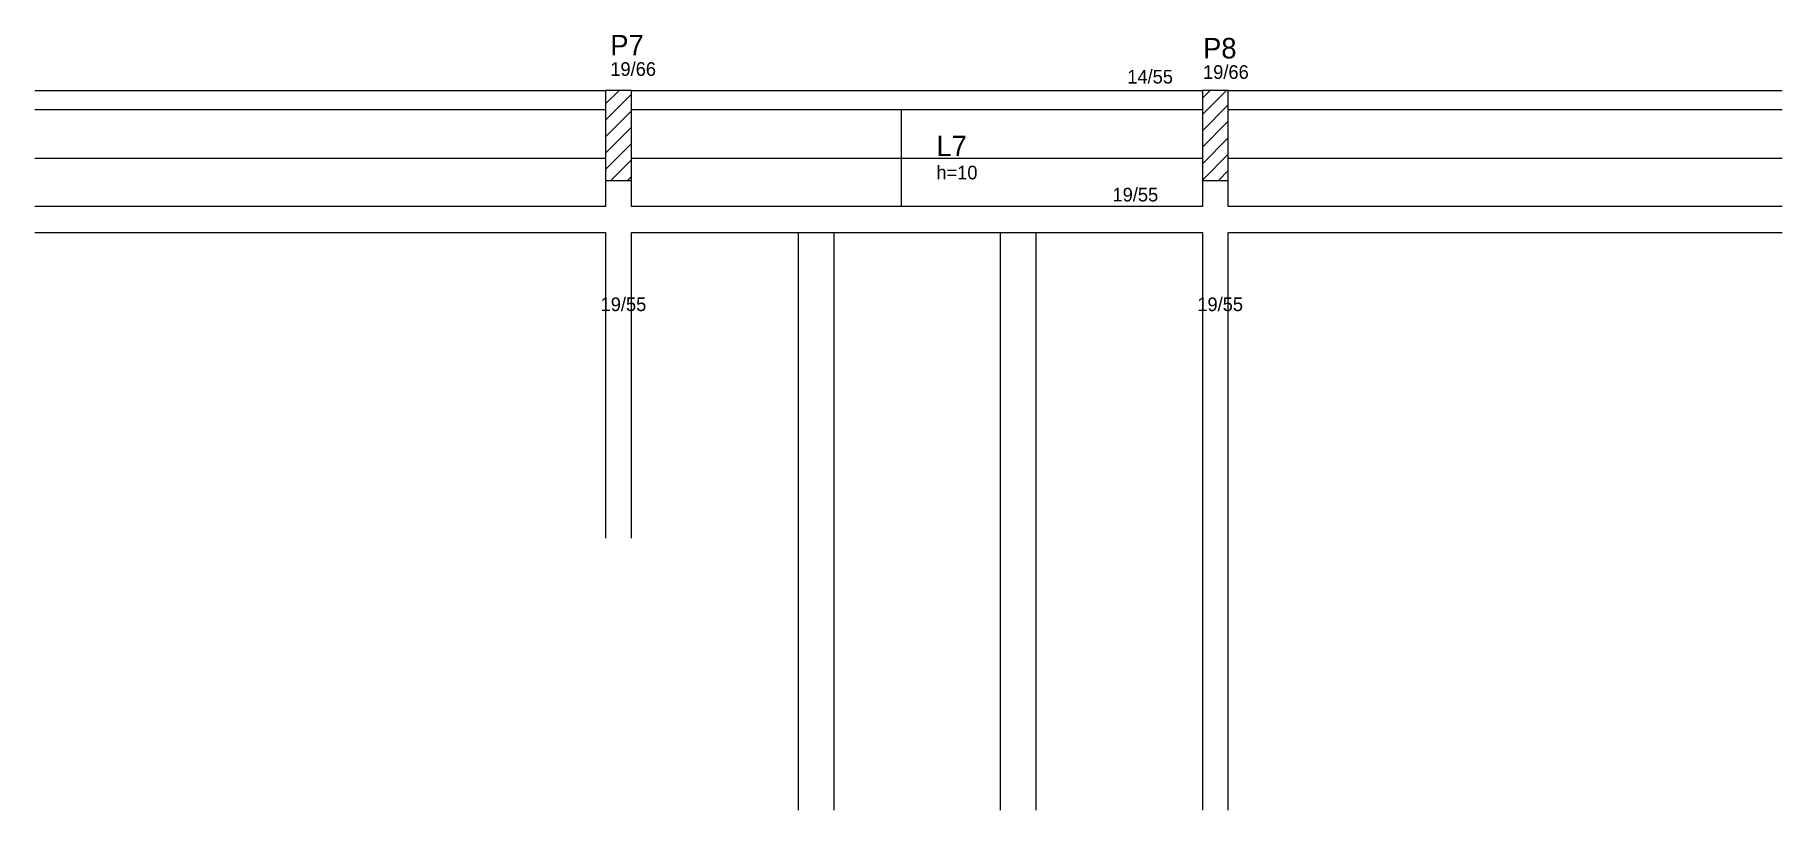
# Model space of a CAD drawing. Header units: metres. Extents: x 5820 to 7099, y 2299 to 2867.
import ezdxf

# ---------------------------------------------------------------- set-up
doc = ezdxf.new("R2010")
doc.units = ezdxf.units.M
for name, color, linetype in [('3', 7, 'Continuous'), ('4', 7, 'Continuous'), ('7', 7, 'Continuous'), ('Painéis', 7, 'Continuous')]:
    doc.layers.add(name, color=color, linetype=linetype)

msp = doc.modelspace()

# ---------------------------------------------------------------- linework, layer by layer
at = {"layer": '3', "color": 7, "lineweight": 25}
for p, q in [((5819.5, 2826), (6237.5, 2826)), ((6237.5, 2816.2), (6247.3, 2826)), ((6237.5, 2804.2), (6256.5, 2823.2)), ((6256.5, 2826), (6674.5, 2826)), ((6674.5, 2808.4), (6692.1, 2826)), ((6674.5, 2820.4), (6680.1, 2826)), ((6674.5, 2796.4), (6693.5, 2815.4)), ((6693.5, 2826), (7099, 2826)), ((5819.5, 2812), (6237.5, 2812)), ((6237.5, 2792.1), (6256.5, 2811.1)), ((6256.5, 2812), (6674.5, 2812)), ((6674.5, 2784.4), (6693.5, 2803.4)), ((6693.5, 2812), (7099, 2812)), ((6237.5, 2780.1), (6256.5, 2799.1)), ((6674.5, 2772.3), (6693.5, 2791.3)), ((6237.5, 2768.1), (6256.5, 2787.1)), ((6674.5, 2760.3), (6693.5, 2779.3)), ((6241.4, 2760), (6256.5, 2775.1)), ((6686.2, 2760), (6693.5, 2767.3)), ((6253.5, 2760), (6256.5, 2763))]:
    msp.add_line(p, q, dxfattribs=at)
for points in [[(6237.5, 2760), (6237.5, 2741)], [(6256.5, 2741), (6256.5, 2760)], [(6674.5, 2760), (6674.5, 2741)], [(6693.5, 2741), (6693.5, 2760)], [(6237.5, 2741), (5819.5, 2741)], [(6674.5, 2741), (6256.5, 2741)], [(7099, 2741), (6693.5, 2741)], [(5819.5, 2722), (6237.5, 2722)], [(6237.5, 2722), (6237.5, 2498)], [(6256.5, 2722), (6674.5, 2722)], [(6256.5, 2498), (6256.5, 2722)], [(6674.5, 2722), (6674.5, 2299)], [(6693.5, 2722), (7099, 2722)], [(6693.5, 2299), (6693.5, 2722)]]:
    msp.add_lwpolyline(points, dxfattribs=at)
at = {"layer": '7', "color": 7, "lineweight": 25}
for points in [[(6237.5, 2760), (6256.5, 2760), (6256.5, 2826), (6237.5, 2826), (6237.5, 2760)], [(6674.5, 2760), (6693.5, 2760), (6693.5, 2826), (6674.5, 2826), (6674.5, 2760)]]:
    msp.add_lwpolyline(points, dxfattribs=at)
at = {"layer": 'Painéis', "color": 7, "lineweight": 25}
for p, q in [((6454, 2811.9), (6454, 2740.9)), ((5819.5, 2776.4), (6237.5, 2776.4)), ((6256.5, 2776.4), (6674.5, 2776.4)), ((6693.5, 2776.4), (7099, 2776.4)), ((6378.5, 2722), (6378.5, 2299)), ((6404.5, 2722), (6404.5, 2299)), ((6526.5, 2722), (6526.5, 2299)), ((6552.5, 2722), (6552.5, 2299))]:
    msp.add_line(p, q, dxfattribs=at)

# ---------------------------------------------------------------- texts
at = {"layer": '3', "color": 7, "lineweight": 25}
for s, p in [('19/66', (6240.9, 2836.7)), ('14/55', (6619.5, 2831.1)), ('19/66', (6675, 2834.5)), ('h=10', (6479.7, 2760.9)), ('19/55', (6608.7, 2744.7)), ('19/55', (6233.8, 2664.4)), ('19/55', (6670.8, 2664.4))]:
    msp.add_text(s, height=10, dxfattribs=at).set_placement(p)
at = {"layer": '4', "color": 7, "lineweight": 25}
for s, p in [('P7', (6240.9, 2851.7)), ('P8', (6675, 2849.5)), ('L7', (6479.7, 2777.9))]:
    msp.add_text(s, height=15, dxfattribs=at).set_placement(p)

doc.saveas('drawing.dxf')
